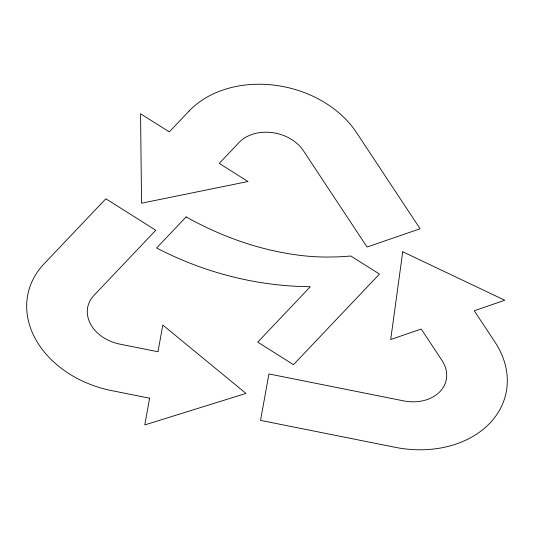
<?xml version="1.0" encoding="UTF-8"?>
<svg xmlns="http://www.w3.org/2000/svg" width="534" height="534" viewBox="0 0 534 534"><rect width="100%" height="100%" fill="white"/><g stroke="black" fill="none" stroke-linecap="round" stroke-linejoin="round"><path stroke-width="0.8" d="M402.729 251.761L390.708 339.531L421.233 329.024L441.978 360.423A38.268 29.483 12.9 0 1 440.043 391.535A38.268 29.483 12.9 0 1 403.597 400.867L268.922 373.94L260.552 420.385L395.22 447.312A99.491 76.656 12.9 0 0 489.978 423.041A99.491 76.656 12.9 0 0 495.018 342.161L474.272 310.755L504.79 300.248L402.729 251.761M149.607 398.197L144.787 424.924L245.98 393.411L162.803 325.026L157.984 351.752L119.923 344.143A38.268 29.483 12.9 0 1 93.944 295.422L155.781 230.261L105.845 198.755L44.008 263.916A99.491 76.656 12.9 0 0 111.546 390.588L149.607 398.197M189.143 110.985L169.305 131.891L140.569 113.762L141.543 203.207L247.976 181.527L219.24 163.397L239.078 142.491A38.268 29.483 12.9 0 1 303.439 150.768L367.052 247.028L420.091 228.766L356.478 132.505A99.491 76.656 12.9 0 0 189.143 110.985M186.112 216.924L156.629 247.99C204.048 272.654 256.834 286.284 310.334 286.718L257.742 342.134L293.473 364.682L379.467 274.076L350.898 256.046L337.982 256.887L325.226 257.061A182.488 140.609 12.9 0 1 300.175 255.379A211.831 163.217 12.9 0 1 285.089 253.083C250.312 246.855 216.917 234.106 186.112 216.924"/></g></svg>
